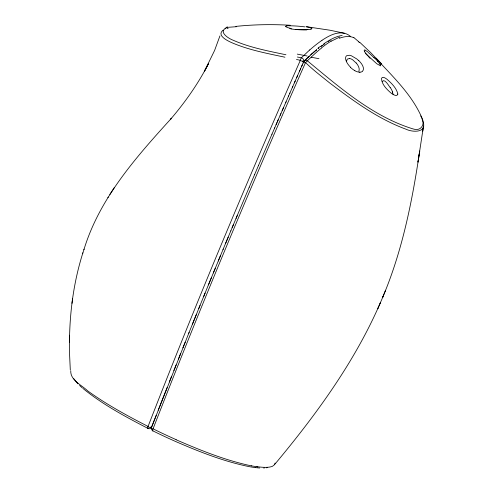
<?xml version="1.0" encoding="UTF-8"?>
<svg xmlns="http://www.w3.org/2000/svg" width="493" height="493" viewBox="0 0 493 493"><rect width="100%" height="100%" fill="white"/><g stroke="black" fill="none" stroke-linecap="round" stroke-linejoin="round"><path stroke-width="0.74" d="M69.525 338.284L69.605 335.215L69.482 342.043C69.686 311.872 73.771 281.602 82.904 252.798M69.513 338.962L69.568 354.171L70.296 369.929M321.418 48.123C316.216 52.203 311.527 56.88 306.72 61.397C306.319 61.773 305.95 62.18 305.598 62.599C312.648 69.599 321.467 76.273 329.435 82.762C353.191 100.708 377.737 118.819 405.905 129.172C413.054 132.629 427.844 132.845 422.68 120.785M346.505 61.292L347.275 59.123L349.469 58.488M382.174 81.628C384.509 77.857 388.835 85.967 390.209 87.662M72.588 298.74L71.978 303.355M418.945 156.145L419.734 151L417.984 162.142L423.505 125.962M422.76 131.181L423.345 127.102M418.76 157.316C411.464 204.934 401.641 252.607 382.759 297.137L383.018 296.527C357.259 358.59 317.258 413.448 274.428 464.739L272.493 466.273A58.913 14.371 23.2 0 1 257.445 466.723M156.201 415.359L151.604 427.154A2.835 2.644 72.7 0 1 148.11 428.472A2.835 0.807 -63.2 0 1 148.066 426.427C195.955 303.022 247.172 180.888 300.57 59.795A2.847 0.9 -79.1 0 1 301.322 57.86L309.727 49.91M275.112 463.05L274.428 464.739M83.896 249.735C99.561 198.186 136.099 157.199 171.539 118.16L170.701 119.127C185.276 102.026 198.34 83.551 208.551 63.505L204.33 71.454L214.597 50.452L219.933 35.903M82.719 253.384L84.087 249.15M153.027 428.91C200.879 305.66 251.855 183.63 305.457 62.771M158.21 410.207L167.109 387.566M169.345 381.896L171.595 376.227M173.844 370.551L176.1 364.882M178.361 359.2L180.635 353.518M182.909 347.836L185.189 342.154M189.09 332.461L151.604 427.16A2.835 2.638 72.4 0 0 152.99 430.913A146.698 35.496 22.6 0 0 175.607 441.5C199.375 451.767 223.662 461.43 249.113 466.618A65.674 15.887 22.6 0 0 253.26 467.321L255.226 467.592M188.72 333.373L200.022 305.475M192.473 324.08L196.239 314.78M198.716 308.68L205.088 293.064M203.572 296.774L211.46 277.528M382.759 297.137L385.563 290.278L385.31 290.888M208.447 284.862L215.305 268.192M213.352 272.937L220.457 255.738M218.276 261.007L223.23 249.064M223.046 249.513L228.21 237.121M225.64 243.277L230.841 230.823M232.141 227.711L237.373 215.256M230.816 230.884L233.423 224.648M236.042 218.411L249.236 187.198M249.23 187.204L254.554 174.713M258.56 165.346L254.548 174.719M258.554 165.346L272.007 134.096M380.115 303.343L380.38 302.733L377.73 308.735L377.989 308.125M274.49 128.371L277.054 122.467M271.933 134.269L274.718 127.835M280.16 115.319L286.057 101.811M277.436 121.58L280.905 113.618M276.08 124.704L278.335 119.516M285.626 102.79L288.645 95.901M282.193 110.666L283.481 107.714M292.497 87.132L297.525 75.719M289.742 93.393L292.805 86.429M288.368 96.529L289.939 92.949M299.578 71.066L300.681 68.57M296.737 77.493L299.892 70.357M294.376 82.855L295.165 81.074M303.133 63.03L303.971 61.101A3.106 2.329 45.4 0 1 304.908 60.257L305.044 60.214A2.477 1.855 44.9 0 1 305.463 60.14A2.952 2.212 44.8 0 1 307.207 60.682C339.295 87.132 372.585 116.477 412.992 128.907C421.269 131.791 425.502 124.057 421.651 117.242C412.604 96.579 396.366 80.1 381.126 63.88M301.71 66.247L303.898 61.064A3.087 2.311 45.2 0 0 303.552 59.579L303.472 59.431A2.884 2.169 45.4 0 0 301.58 57.866L297.384 57.022M300.286 69.458L302.258 65.002M70.764 370.779C70.142 380.134 81.924 385.243 87.68 390.881C106.654 404.568 127.268 415.796 148.066 426.427M107.881 197.625L108.213 197.089M109.847 194.445L114.456 187.365M307.7 57.669L303.842 61.428L307.934 57.453M307.663 57.736L308.864 56.578M308.002 57.422L308.341 57.102M308.673 56.787L309.345 56.171L309.093 56.362M309.678 55.863L310.344 55.253M310.676 54.951L313.314 52.609M310.707 54.877L312.081 53.645M313.48 52.468L313.807 52.184M313.967 52.048L314.294 51.771M315.107 51.081L316.235 50.15M316.395 50.015L316.716 49.756M318.188 48.579L318.835 48.067M318.016 48.209L320.53 46.25M222.509 30.621C217.08 35.736 227.291 40.605 231.223 42.435C248.306 49.898 266.787 53.343 284.923 57.206M321.411 46.132L322.046 45.676M322.675 45.227L323.926 44.364M323.704 43.939C329.287 40.081 335.363 36.451 342.191 35.441M324.16 44.142L324.579 43.865M322.009 40.278C328.492 36.075 336.121 31.632 344.151 33.204A194.452 52.055 -63.6 0 1 350.338 36.334M331.197 41.184L339.813 37.03M328.252 41.572L328.652 41.344M222.861 30.393L223.243 30.184M329.835 40.691L330.23 40.481M225.837 28.039C218.294 32.242 228.931 38.707 233.22 40.26C249.982 47.618 268.124 50.989 285.934 54.772M226.657 27.719L227.427 27.485M228.259 27.288L236.578 26.696M286.532 25.95L288.43 25.71M235.833 26.4C253.92 24.508 272.154 24.188 290.309 25.272M307.866 29.549L306.677 29.629M295.412 29.568L306.856 29.82M301.433 29.722L302.375 29.728M359.576 72.126L359.982 72.132M306.677 26.745L329.903 30.209L344.428 33.265M256.717 466.785L257.722 466.926M291.277 28.853L289.748 28.563M296.472 59.499L300.477 60.282M251.381 465.873C225.307 460.363 200.435 450.337 176.075 439.731M309.376 27.46L310.504 27.731M148.11 428.472C125.438 416.739 102.686 404.562 82.836 388.361M353.912 37.622L358.577 41.585M354.831 70.622L353.832 70.031A10.914 5.534 40.2 0 1 350.541 67.43M365.609 50.452L367.747 51.888M365.855 53.792L367.267 55.124M82.146 387.769L79.601 385.471M359.637 42.182L370.372 52.332L380.941 63.283M375.715 58.488L377.903 60.645M373.928 57.398L374.637 58.106M77.9 383.8L73.537 378.421M376.11 58.168L381.576 63.954M356.149 63.012L352.649 59.789A6.994 3.58 46 0 0 351.022 58.926A7.124 3.685 46.3 0 0 349.482 58.513M358.713 41.751L358.984 42.096M365.646 53.182L364.58 51.642M359.114 42.275L359.379 42.638M380.306 64.675L380.627 65.889L376.781 63.757L367.193 55.043A10.926 1.867 43.2 0 1 365.683 53.207M420.702 115.929L420.991 116.539M421.269 117.149L421.453 117.568M421.805 118.394L422.131 119.207M392.44 91.969L393.112 94.36M422.279 119.608L422.556 120.397M305.05 62.808A2.835 0.629 23 0 1 303.639 61.643M304.027 61.785A2.847 0.407 24.1 0 1 303.75 61.385M339.295 38.306A172.291 46.595 -63.2 0 1 353.857 37.739M321.491 47.895A188.271 50.366 -63.4 0 1 331.271 40.987M151.542 427.764A2.816 0.949 25.7 0 1 151.536 427.117A2.816 0.832 16.9 0 1 150.347 427.141M151.296 427.708A2.829 1.091 12 0 0 152.75 429.07A2.829 0.881 -56.4 0 0 152.547 430.777M176.143 439.664A149.539 34.239 22.8 0 1 153.157 428.873M153.015 430.851A2.822 0.709 -63.9 0 1 152.59 430.716M256.606 466.705A68.003 16.417 23.1 0 1 251.276 465.786M267.502 467.58A56.017 13.551 22.6 0 1 266.343 467.802M264.39 468.011A56.017 13.551 22.6 0 1 263.687 468.048M259.737 467.993A56.017 13.551 22.6 0 1 255.158 467.543M374.723 58.088A11.327 1.43 44.8 0 1 377.755 61.329M368.105 52.387A12.356 1.633 44.8 0 1 373.786 57.539M364.783 51.814A10.193 1.658 45.6 0 1 365.381 50.181M379.832 63.948A9.706 1.183 44.5 0 1 380.362 64.725M377.65 61.268A10.298 1.226 44.7 0 1 379.9 64.004M358.781 60.738A11.733 5.238 39.7 0 0 356.716 58.901L351.41 55.789A10.39 4.807 40.2 0 0 349.266 55.265L346.499 55.783A11.949 5.645 41.7 0 0 350.659 67.344M358.867 60.694A11.887 5.768 37.5 0 1 362.46 71.226M359.613 72.188A9.915 5.035 40.2 0 1 354.831 70.709M362.263 71.448A10.445 5.121 38.8 0 1 360.026 72.194M390.351 87.618A10.057 3.007 56.3 0 1 392.675 92.129M356.223 62.975A9.349 5.158 43.1 0 1 358.805 71.319M369.134 57.268A10.106 1.004 51.6 0 1 370.021 58.322M367.31 55.191A9.842 1.214 52.1 0 1 369.06 57.114M365.405 53.336A7.044 0.931 52.5 0 1 365.64 53.484M150.778 427.585A2.829 1.269 26.5 0 1 147.814 426.55M303.183 61.465A2.829 0.629 22.9 0 1 300.034 60.294M318.971 58.698A182.256 8.714 10.1 0 1 311.219 57.225M307.164 55.999A174.066 14.131 9.2 0 1 297.297 54.119M227.125 28.668A61.477 14.543 21.5 0 1 228.117 28.446M225.104 28.847A2.835 2.644 72.6 0 1 226.953 27.62M226.762 27.152A61.243 14.889 22.8 0 1 227.532 26.912M309.69 50.015A194.815 52.831 -63.5 0 1 321.984 40.352M303.694 61.348A2.816 0.413 24.5 0 1 302.597 61.04M312.081 53.657A191.956 51.648 -63.4 0 1 316.574 49.824M318.04 48.641A191.956 51.648 -63.4 0 1 318.768 48.067M320.925 46.428A191.956 51.648 -63.4 0 1 322.342 45.399M288.898 25.796A13.348 1.269 4.5 0 1 304.766 26.862M285.509 26.369A12.812 2.052 7.2 0 1 286.495 25.944M290.895 28.428A12.843 2.04 6.7 0 1 285.663 26.56M301.5 29.796A14.032 2.613 2.7 0 1 291.073 28.902M306.954 29.703A13.28 1.997 2.6 0 1 302.523 29.82M311.366 29.025A12.22 1.584 1.8 0 1 308.082 29.586M310.886 27.719A12.442 1.534 1.3 0 1 310.843 28.982M305.931 26.758A14.057 1.553 3.8 0 1 309.863 27.454M397.845 94.077C396.951 97.435 392.434 94.064 390.813 92.869C386.586 89.153 381.711 84.358 381.502 78.393C382.457 75.94 385.588 78.233 386.906 79.2C391.497 83.181 396.471 87.951 397.845 94.077"/></g></svg>
